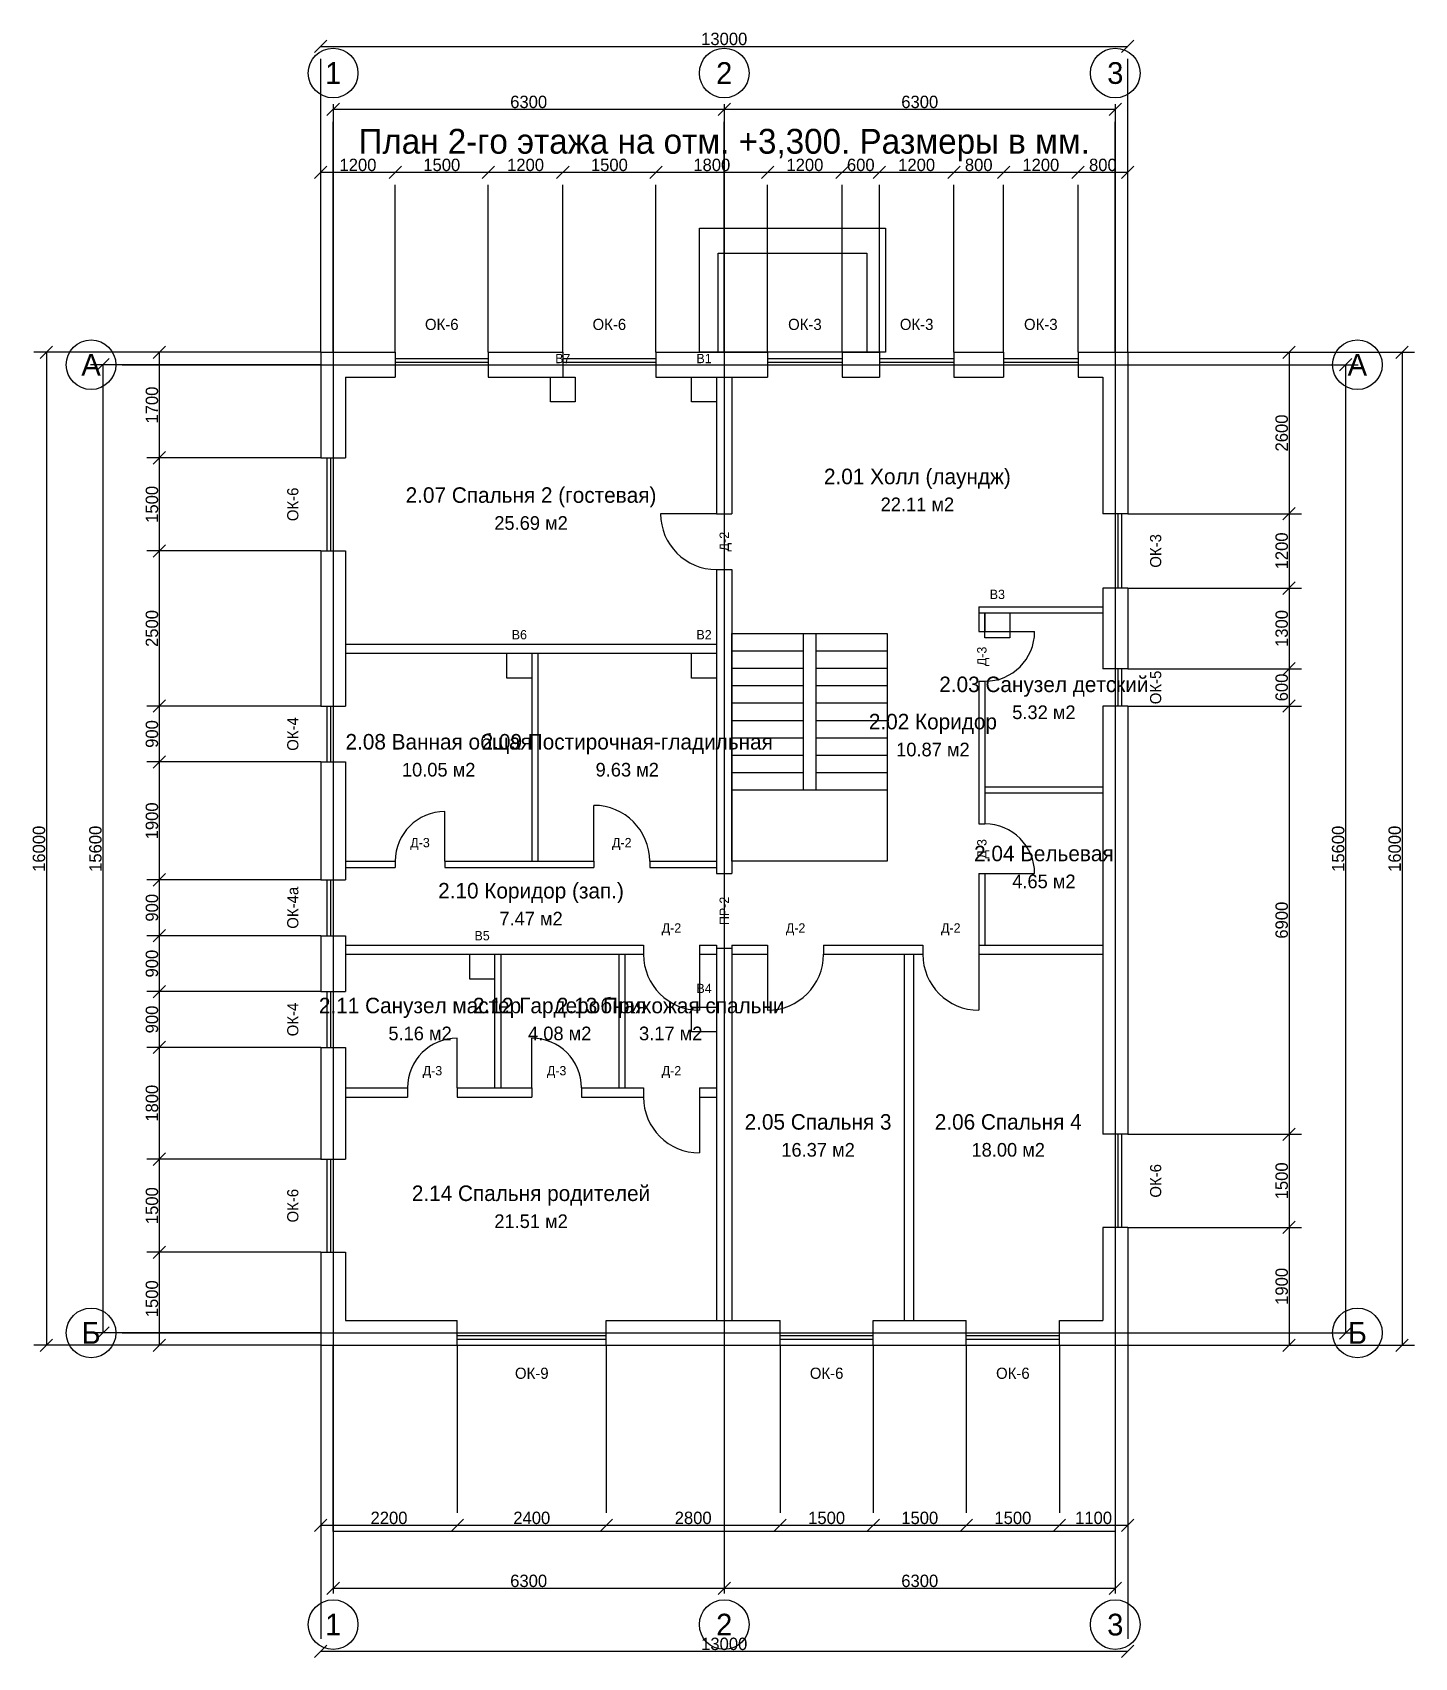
# Model space of a CAD drawing. Header units: millimetres. Extents: x -4843 to 17420, y -20830 to 5353.
import ezdxf
from ezdxf.enums import TextEntityAlignment as Align

# ---------------------------------------------------------------- set-up
doc = ezdxf.new("R2010")
doc.units = ezdxf.units.MM
for name, color, linetype in [('AXES', 1, 'CONTINUOUS'), ('DIM', 4, 'CONTINUOUS'), ('DOORS', 3, 'CONTINUOUS'), ('OPENINGS', 7, 'CONTINUOUS'), ('OUTDOOR', 8, 'CONTINUOUS'), ('STAIR', 6, 'CONTINUOUS'), ('TEXT', 7, 'CONTINUOUS'), ('VENT', 2, 'CONTINUOUS'), ('WALLS', 7, 'CONTINUOUS'), ('WALLS_INT', 8, 'CONTINUOUS'), ('WINDOWS', 5, 'CONTINUOUS')]:
    doc.layers.add(name, color=color, linetype=linetype)

msp = doc.modelspace()

# ---------------------------------------------------------------- linework, layer by layer
at = {"layer": 'AXES'}
for p, q in [((0, 4200), (0, -19800)), ((6300, 4200), (6300, -19800)), ((12600, 4200), (12600, -19800)), ((-3400, 0), (16000, 0)), ((-3400, -15600), (16000, -15600))]:
    msp.add_line(p, q, dxfattribs=at)
for centre in [(0, 4700), (6300, 4700), (12600, 4700), (-3900, 0), (16500, 0), (-3900, -15600), (16500, -15600), (0, -20300), (6300, -20300), (12600, -20300)]:
    msp.add_circle(centre, 400, dxfattribs=at)
at = {"layer": 'DIM'}
for p, q in [((-300, 5030), (-100, 5230)), ((-200, 5130), (12800, 5130)), ((12700, 5030), (12900, 5230)), ((-200, 200), (-200, 4930)), ((12800, 200), (12800, 4930)), ((-100, 4015), (100, 4215)), ((6200, 4015), (6400, 4215)), ((12500, 4015), (12700, 4215)), ((0, 4115), (12600, 4115)), ((0, 200), (0, 3915)), ((6300, 200), (6300, 3915)), ((12600, 200), (12600, 3915)), ((-300, 3000), (-100, 3200)), ((900, 3000), (1100, 3200)), ((2400, 3000), (2600, 3200)), ((3600, 3000), (3800, 3200)), ((5100, 3000), (5300, 3200)), ((6900, 3000), (7100, 3200)), ((8100, 3000), (8300, 3200)), ((8700, 3000), (8900, 3200)), ((9900, 3000), (10100, 3200)), ((10700, 3000), (10900, 3200)), ((11900, 3000), (12100, 3200)), ((12700, 3000), (12900, 3200)), ((-200, 3100), (12800, 3100)), ((-200, 200), (-200, 2900)), ((1000, 200), (1000, 2900)), ((2500, 200), (2500, 2900)), ((3700, 200), (3700, 2900)), ((5200, 200), (5200, 2900)), ((7000, 200), (7000, 2900)), ((8200, 200), (8200, 2900)), ((8800, 200), (8800, 2900)), ((10000, 200), (10000, 2900)), ((10800, 200), (10800, 2900)), ((12000, 200), (12000, 2900)), ((12800, 200), (12800, 2900)), ((-4720, 100), (-4520, 300)), ((-2900, 100), (-2700, 300)), ((15300, 100), (15500, 300)), ((17120, 100), (17320, 300)), ((-200, 200), (-4820, 200)), ((-4620, 200), (-4620, -15800)), ((-200, 0), (-3910, 0)), ((-3810, -100), (-3610, 100)), ((-3710, 0), (-3710, -15600)), ((-200, 200), (-3000, 200)), ((-2800, 200), (-2800, -15800)), ((12800, 200), (15600, 200)), ((12800, 200), (17420, 200)), ((12800, 0), (16510, 0)), ((15400, 200), (15400, -15800)), ((16210, -100), (16410, 100)), ((16310, 0), (16310, -15600)), ((17220, 200), (17220, -15800)), ((-200, -1500), (-3000, -1500)), ((-2900, -1600), (-2700, -1400)), ((15300, -2500), (15500, -2300)), ((12800, -2400), (15600, -2400)), ((-200, -3000), (-3000, -3000)), ((-2900, -3100), (-2700, -2900)), ((12800, -3600), (15600, -3600)), ((15300, -3700), (15500, -3500)), ((12800, -4900), (15600, -4900)), ((15300, -5000), (15500, -4800)), ((-2900, -5600), (-2700, -5400)), ((15300, -5600), (15500, -5400)), ((-200, -5500), (-3000, -5500)), ((12800, -5500), (15600, -5500)), ((-200, -6400), (-3000, -6400)), ((-2900, -6500), (-2700, -6300)), ((-200, -8300), (-3000, -8300)), ((-2900, -8400), (-2700, -8200)), ((-2900, -9300), (-2700, -9100)), ((-200, -9200), (-3000, -9200)), ((-200, -10100), (-3000, -10100)), ((-2900, -10200), (-2700, -10000)), ((-2900, -11100), (-2700, -10900)), ((-200, -11000), (-3000, -11000)), ((15300, -12500), (15500, -12300)), ((12800, -12400), (15600, -12400)), ((-200, -12800), (-3000, -12800)), ((-2900, -12900), (-2700, -12700)), ((15300, -14000), (15500, -13800)), ((12800, -13900), (15600, -13900)), ((-200, -14300), (-3000, -14300)), ((-2900, -14400), (-2700, -14200)), ((-4720, -15900), (-4520, -15700)), ((-200, -15600), (-3910, -15600)), ((-3810, -15700), (-3610, -15500)), ((-2900, -15900), (-2700, -15700)), ((12800, -15600), (16510, -15600)), ((15300, -15900), (15500, -15700)), ((16210, -15700), (16410, -15500)), ((17120, -15900), (17320, -15700)), ((-200, -15800), (-4820, -15800)), ((-200, -15800), (-3000, -15800)), ((-200, -15800), (-200, -18500)), ((-200, -15800), (-200, -20530)), ((0, -15800), (0, -19515)), ((2000, -15800), (2000, -18500)), ((4400, -15800), (4400, -18500)), ((6300, -15800), (6300, -19515)), ((7200, -15800), (7200, -18500)), ((8700, -15800), (8700, -18500)), ((10200, -15800), (10200, -18500)), ((11700, -15800), (11700, -18500)), ((12600, -15800), (12600, -19515)), ((12800, -15800), (12800, -18500)), ((12800, -15800), (12800, -20530)), ((12800, -15800), (15600, -15800)), ((12800, -15800), (17420, -15800)), ((-300, -18800), (-100, -18600)), ((-200, -18700), (12800, -18700)), ((1900, -18800), (2100, -18600)), ((4300, -18800), (4500, -18600)), ((7100, -18800), (7300, -18600)), ((8600, -18800), (8800, -18600)), ((10100, -18800), (10300, -18600)), ((11600, -18800), (11800, -18600)), ((12700, -18800), (12900, -18600)), ((-100, -19815), (100, -19615)), ((6200, -19815), (6400, -19615)), ((12500, -19815), (12700, -19615)), ((0, -19715), (12600, -19715)), ((-300, -20830), (-100, -20630)), ((12700, -20830), (12900, -20630)), ((-200, -20730), (12800, -20730))]:
    msp.add_line(p, q, dxfattribs=at)
at = {"layer": 'DOORS'}
for p, q in [((6175, -2400), (5275, -2400)), ((10500, -4300), (11300, -4300)), ((1800, -8000), (1800, -7200)), ((4200, -8000), (4200, -7100)), ((10500, -8200), (11300, -8200)), ((5900, -9500), (5900, -10400)), ((7000, -9500), (7000, -10400)), ((10400, -9500), (10400, -10400)), ((2000, -11650), (2000, -10850)), ((3200, -11650), (3200, -10850)), ((5900, -11800), (5900, -12700))]:
    msp.add_line(p, q, dxfattribs=at)
for centre, radius, start, end in [((6175, -2400), 900, 180, -90), ((10500, -4300), 800, -90, 0), ((1800, -8000), 800, 90, 180), ((4200, -8000), 900, 0, 90), ((10500, -8200), 800, 0, 90), ((5900, -9500), 900, 180, -90), ((7000, -9500), 900, -90, 0), ((10400, -9500), 900, 180, -90), ((2000, -11650), 800, 90, 180), ((3200, -11650), 800, 0, 90), ((5900, -11800), 900, 180, -90)]:
    msp.add_arc(centre, radius, start, end, dxfattribs=at)
at = {"layer": 'OPENINGS'}
for p, q in [((1000, 200), (1000, -200)), ((2500, 200), (2500, -200)), ((3700, 200), (3700, -200)), ((5200, 200), (5200, -200)), ((7000, 200), (7000, -200)), ((8200, 200), (8200, -200)), ((8800, 200), (8800, -200)), ((10000, 200), (10000, -200)), ((10800, 200), (10800, -200)), ((12000, 200), (12000, -200)), ((-200, -1500), (200, -1500)), ((6175, -2400), (6425, -2400)), ((12800, -2400), (12400, -2400)), ((-200, -3000), (200, -3000)), ((6175, -3300), (6425, -3300)), ((12800, -3600), (12400, -3600)), ((10400, -4300), (10500, -4300)), ((12800, -4900), (12400, -4900)), ((10400, -5100), (10500, -5100)), ((-200, -5500), (200, -5500)), ((12800, -5500), (12400, -5500)), ((-200, -6400), (200, -6400)), ((10400, -7400), (10500, -7400)), ((1000, -8000), (1000, -8100)), ((1800, -8000), (1800, -8100)), ((4200, -8000), (4200, -8100)), ((5100, -8000), (5100, -8100)), ((-200, -8300), (200, -8300)), ((6175, -8200), (6425, -8200)), ((10400, -8200), (10500, -8200)), ((-200, -9200), (200, -9200)), ((5000, -9350), (5000, -9500)), ((5900, -9350), (5900, -9500)), ((6175, -9400), (6425, -9400)), ((7000, -9350), (7000, -9500)), ((7900, -9350), (7900, -9500)), ((9500, -9350), (9500, -9500)), ((10400, -9350), (10400, -9500)), ((-200, -10100), (200, -10100)), ((-200, -11000), (200, -11000)), ((1200, -11650), (1200, -11800)), ((2000, -11650), (2000, -11800)), ((3200, -11650), (3200, -11800)), ((4000, -11650), (4000, -11800)), ((5000, -11650), (5000, -11800)), ((5900, -11650), (5900, -11800)), ((12800, -12400), (12400, -12400)), ((-200, -12800), (200, -12800)), ((12800, -13900), (12400, -13900)), ((-200, -14300), (200, -14300)), ((2000, -15800), (2000, -15400)), ((4400, -15800), (4400, -15400)), ((7200, -15800), (7200, -15400)), ((8700, -15800), (8700, -15400)), ((10200, -15800), (10200, -15400)), ((11700, -15800), (11700, -15400))]:
    msp.add_line(p, q, dxfattribs=at)
at = {"layer": 'OUTDOOR'}
for points in [[(5900, 2200), (8900, 2200), (8900, 200), (5900, 200)], [(6200, 1800), (8600, 1800), (8600, 200), (6200, 200)], [(0, -15800), (12600, -15800), (12600, -18800), (0, -18800)]]:
    msp.add_lwpolyline(points, close=True, dxfattribs=at)
at = {"layer": 'STAIR'}
for p, q in [((6425, -4330), (7575, -4330)), ((7575, -6850), (7575, -4330)), ((7775, -4330), (8925, -4330)), ((7775, -4330), (7775, -6850)), ((6425, -4610), (7575, -4610)), ((7775, -4610), (8925, -4610)), ((6425, -4890), (7575, -4890)), ((7775, -4890), (8925, -4890)), ((6425, -5170), (7575, -5170)), ((7775, -5170), (8925, -5170)), ((6425, -5450), (7575, -5450)), ((7775, -5450), (8925, -5450)), ((6425, -5730), (7575, -5730)), ((7775, -5730), (8925, -5730)), ((6425, -6010), (7575, -6010)), ((7775, -6010), (8925, -6010)), ((6425, -6290), (7575, -6290)), ((7775, -6290), (8925, -6290)), ((6425, -6570), (7575, -6570)), ((7775, -6570), (8925, -6570)), ((6425, -6850), (7575, -6850)), ((7775, -6850), (8925, -6850))]:
    msp.add_line(p, q, dxfattribs=at)
for points in [[(6425, -4330), (8925, -4330), (8925, -8000), (6425, -8000)], [(6425, -6850), (8925, -6850), (8925, -8000), (6425, -8000)]]:
    msp.add_lwpolyline(points, close=True, dxfattribs=at)
at = {"layer": 'VENT'}
for points in [[(3500, -200), (3900, -200), (3900, -600), (3500, -600)], [(5775, -200), (6175, -200), (6175, -600), (5775, -600)], [(10500, -4000), (10900, -4000), (10900, -4400), (10500, -4400)], [(2800, -4650), (3200, -4650), (3200, -5050), (2800, -5050)], [(5775, -4650), (6175, -4650), (6175, -5050), (5775, -5050)], [(2200, -9500), (2600, -9500), (2600, -9900), (2200, -9900)], [(5775, -10350), (6175, -10350), (6175, -10750), (5775, -10750)]]:
    msp.add_lwpolyline(points, close=True, dxfattribs=at)
at = {"layer": 'WALLS'}
for p, q in [((-200, 200), (1000, 200)), ((-200, 200), (-200, -1500)), ((2500, 200), (3700, 200)), ((5200, 200), (7000, 200)), ((8200, 200), (8800, 200)), ((10000, 200), (10800, 200)), ((12000, 200), (12800, 200)), ((12800, 200), (12800, -2400)), ((200, -200), (1000, -200)), ((200, -200), (200, -1500)), ((2500, -200), (3700, -200)), ((5200, -200), (7000, -200)), ((6175, -200), (6175, -2400)), ((6175, -200), (6425, -200)), ((6425, -200), (6425, -2400)), ((8200, -200), (8800, -200)), ((10000, -200), (10800, -200)), ((12000, -200), (12400, -200)), ((12400, -200), (12400, -2400)), ((-200, -3000), (-200, -5500)), ((200, -3000), (200, -5500)), ((6175, -3300), (6175, -8200)), ((6425, -3300), (6425, -8200)), ((12400, -3600), (12400, -4900)), ((12800, -3600), (12800, -4900)), ((12400, -5500), (12400, -12400)), ((12800, -5500), (12800, -12400)), ((-200, -6400), (-200, -8300)), ((200, -6400), (200, -8300)), ((-200, -9200), (-200, -10100)), ((200, -9200), (200, -10100)), ((6175, -9400), (6175, -15400)), ((6425, -9400), (6425, -15400)), ((-200, -11000), (-200, -12800)), ((200, -11000), (200, -12800)), ((12400, -13900), (12400, -15400)), ((12800, -13900), (12800, -15800)), ((-200, -14300), (-200, -15800)), ((200, -14300), (200, -15400)), ((200, -15400), (2000, -15400)), ((4400, -15400), (7200, -15400)), ((6175, -15400), (6425, -15400)), ((8700, -15400), (10200, -15400)), ((11700, -15400), (12400, -15400)), ((-200, -15800), (2000, -15800)), ((4400, -15800), (7200, -15800)), ((8700, -15800), (10200, -15800)), ((11700, -15800), (12800, -15800))]:
    msp.add_line(p, q, dxfattribs=at)
at = {"layer": 'WALLS_INT'}
for p, q in [((10400, -3900), (12400, -3900)), ((10400, -3900), (10400, -4000)), ((12400, -3900), (12400, -4000)), ((10400, -4000), (12400, -4000)), ((10400, -4000), (10400, -4300)), ((10400, -4000), (10500, -4000)), ((10500, -4000), (10500, -4300)), ((200, -4500), (6175, -4500)), ((200, -4500), (200, -4650)), ((200, -4650), (6175, -4650)), ((3200, -4650), (3200, -8000)), ((3200, -4650), (3300, -4650)), ((3300, -4650), (3300, -8000)), ((6175, -4500), (6175, -4650)), ((10400, -5100), (10400, -7400)), ((10500, -5100), (10500, -7400)), ((10500, -6800), (12400, -6800)), ((10500, -6800), (10500, -6900)), ((12400, -6800), (12400, -6900)), ((10500, -6900), (12400, -6900)), ((200, -8000), (1000, -8000)), ((200, -8000), (200, -8100)), ((200, -8100), (1000, -8100)), ((1800, -8000), (4200, -8000)), ((1800, -8100), (4200, -8100)), ((3200, -8000), (3300, -8000)), ((5100, -8000), (6175, -8000)), ((5100, -8100), (6175, -8100)), ((6175, -8000), (6175, -8100)), ((10400, -8200), (10400, -9350)), ((10500, -8200), (10500, -9350)), ((200, -9350), (5000, -9350)), ((200, -9350), (200, -9500)), ((5900, -9350), (6175, -9350)), ((6175, -9350), (6175, -9500)), ((6425, -9350), (7000, -9350)), ((6425, -9350), (6425, -9500)), ((7900, -9350), (9500, -9350)), ((10400, -9350), (10500, -9350)), ((10400, -9350), (12400, -9350)), ((12400, -9350), (12400, -9500)), ((200, -9500), (5000, -9500)), ((2600, -9500), (2600, -11650)), ((2600, -9500), (2700, -9500)), ((2700, -9500), (2700, -11650)), ((4600, -9500), (4600, -11650)), ((4600, -9500), (4700, -9500)), ((4700, -9500), (4700, -11650)), ((5900, -9500), (6175, -9500)), ((6425, -9500), (7000, -9500)), ((7900, -9500), (9500, -9500)), ((9200, -9500), (9200, -15400)), ((9200, -9500), (9350, -9500)), ((9350, -9500), (9350, -15400)), ((10400, -9500), (12400, -9500)), ((200, -11650), (1200, -11650)), ((200, -11650), (200, -11800)), ((2000, -11650), (3200, -11650)), ((2600, -11650), (2700, -11650)), ((4000, -11650), (5000, -11650)), ((4600, -11650), (4700, -11650)), ((5900, -11650), (6175, -11650)), ((6175, -11650), (6175, -11800)), ((200, -11800), (1200, -11800)), ((2000, -11800), (3200, -11800)), ((4000, -11800), (5000, -11800)), ((5900, -11800), (6175, -11800)), ((9200, -15400), (9350, -15400))]:
    msp.add_line(p, q, dxfattribs=at)
at = {"layer": 'WINDOWS'}
for p, q in [((1000, 100), (2500, 100)), ((1000, 40), (2500, 40)), ((3700, 100), (5200, 100)), ((3700, 40), (5200, 40)), ((7000, 100), (8200, 100)), ((7000, 40), (8200, 40)), ((8800, 100), (10000, 100)), ((8800, 40), (10000, 40)), ((10800, 100), (12000, 100)), ((10800, 40), (12000, 40)), ((-100, -1500), (-100, -3000)), ((-40, -1500), (-40, -3000)), ((12640, -2400), (12640, -3600)), ((12700, -2400), (12700, -3600)), ((12640, -4900), (12640, -5500)), ((12700, -4900), (12700, -5500)), ((-100, -5500), (-100, -6400)), ((-40, -5500), (-40, -6400)), ((-100, -8300), (-100, -9200)), ((-40, -8300), (-40, -9200)), ((-100, -10100), (-100, -11000)), ((-40, -10100), (-40, -11000)), ((12640, -12400), (12640, -13900)), ((12700, -12400), (12700, -13900)), ((-100, -12800), (-100, -14300)), ((-40, -12800), (-40, -14300)), ((2000, -15640), (4400, -15640)), ((2000, -15700), (4400, -15700)), ((7200, -15640), (8700, -15640)), ((7200, -15700), (8700, -15700)), ((10200, -15640), (11700, -15640)), ((10200, -15700), (11700, -15700))]:
    msp.add_line(p, q, dxfattribs=at)

# ---------------------------------------------------------------- texts
at = {"layer": 'AXES'}
for s, p in [('1', (0, 4700)), ('2', (6300, 4700)), ('3', (12600, 4700)), ('А', (-3900, 0)), ('А', (16500, 0)), ('Б', (-3900, -15600)), ('Б', (16500, -15600)), ('1', (0, -20300)), ('2', (6300, -20300)), ('3', (12600, -20300))]:
    msp.add_text(s, height=350, dxfattribs=at).set_placement(p, align=Align.MIDDLE_CENTER)
at = {"layer": 'DIM'}
for s, p in [('13000', (6300, 5250)), ('6300', (3150, 4235)), ('6300', (9450, 4235)), ('1200', (400, 3220)), ('1500', (1750, 3220)), ('1200', (3100, 3220)), ('1500', (4450, 3220)), ('1800', (6100, 3220)), ('1200', (7600, 3220)), ('600', (8500, 3220)), ('1200', (9400, 3220)), ('800', (10400, 3220)), ('1200', (11400, 3220)), ('800', (12400, 3220)), ('2200', (900, -18580)), ('2400', (3200, -18580)), ('2800', (5800, -18580)), ('1500', (7950, -18580)), ('1500', (9450, -18580)), ('1500', (10950, -18580)), ('1100', (12250, -18580)), ('6300', (3150, -19595)), ('6300', (9450, -19595)), ('13000', (6300, -20610))]:
    msp.add_text(s, height=200, dxfattribs=at).set_placement(p, align=Align.MIDDLE_CENTER)
for s, p in [('1700', (-2920, -650)), ('2600', (15280, -1100)), ('1500', (-2920, -2250)), ('1200', (15280, -3000)), ('2500', (-2920, -4250)), ('1300', (15280, -4250)), ('600', (15280, -5200)), ('900', (-2920, -5950)), ('1900', (-2920, -7350)), ('16000', (-4740, -7800)), ('15600', (-3830, -7800)), ('15600', (16190, -7800)), ('16000', (17100, -7800)), ('900', (-2920, -8750)), ('6900', (15280, -8950)), ('900', (-2920, -9650)), ('900', (-2920, -10550)), ('1800', (-2920, -11900)), ('1500', (15280, -13150)), ('1500', (-2920, -13550)), ('1900', (15280, -14850)), ('1500', (-2920, -15050))]:
    msp.add_text(s, height=200, rotation=90, dxfattribs=at).set_placement(p, align=Align.MIDDLE_CENTER)
at = {"layer": 'TEXT'}
for s, height, p in [('План 2-го этажа на отм. +3,300. Размеры в мм.', 400, (6300, 3600)), ('ОК-6', 180, (1750, 650)), ('ОК-6', 180, (4450, 650)), ('ОК-3', 180, (7600, 650)), ('ОК-3', 180, (9400, 650)), ('ОК-3', 180, (11400, 650)), ('2.01 Холл (лаундж)', 250, (9412, -1800)), ('2.07 Спальня 2 (гостевая)', 250, (3188, -2100)), ('22.11 м2', 220, (9412, -2250)), ('25.69 м2', 220, (3188, -2550)), ('2.03 Санузел детский', 250, (11450, -5150)), ('5.32 м2', 220, (11450, -5600)), ('2.02 Коридор', 250, (9662, -5750)), ('2.08 Ванная общая', 250, (1700, -6075)), ('2.09 Постирочная-гладильная', 250, (4738, -6075)), ('10.87 м2', 220, (9662, -6200)), ('10.05 м2', 220, (1700, -6525)), ('9.63 м2', 220, (4738, -6525)), ('Д-3', 150, (1400, -7700)), ('Д-2', 150, (4650, -7700)), ('2.04 Бельевая', 250, (11450, -7875)), ('2.10 Коридор (зап.)', 250, (3188, -8475)), ('4.65 м2', 220, (11450, -8325)), ('7.47 м2', 220, (3188, -8925)), ('Д-2', 150, (5450, -9075)), ('Д-2', 150, (7450, -9075)), ('Д-2', 150, (9950, -9075)), ('2.11 Санузел мастер', 250, (1400, -10325)), ('2.12 Гардеробная', 250, (3650, -10325)), ('2.13 Прихожая спальни', 250, (5438, -10325)), ('5.16 м2', 220, (1400, -10775)), ('4.08 м2', 220, (3650, -10775)), ('3.17 м2', 220, (5438, -10775)), ('Д-3', 150, (1600, -11375)), ('Д-3', 150, (3600, -11375)), ('Д-2', 150, (5450, -11375)), ('2.05 Спальня 3', 250, (7812, -12200)), ('2.06 Спальня 4', 250, (10875, -12200)), ('16.37 м2', 220, (7812, -12650)), ('18.00 м2', 220, (10875, -12650)), ('2.14 Спальня родителей', 250, (3188, -13350)), ('21.51 м2', 220, (3188, -13800)), ('ОК-9', 180, (3200, -16250)), ('ОК-6', 180, (7950, -16250)), ('ОК-6', 180, (10950, -16250))]:
    msp.add_text(s, height=height, dxfattribs=at).set_placement(p, align=Align.MIDDLE_CENTER)
for s, height, p in [('ОК-6', 180, (-650, -2250)), ('Д-2', 150, (6300, -2850)), ('ОК-3', 180, (13250, -3000)), ('Д-3', 150, (10450, -4700)), ('ОК-5', 180, (13250, -5200)), ('ОК-4', 180, (-650, -5950)), ('Д-3', 150, (10450, -7800)), ('ОК-4а', 180, (-650, -8750)), ('ПР-2', 150, (6300, -8800)), ('ОК-4', 180, (-650, -10550)), ('ОК-6', 180, (13250, -13150)), ('ОК-6', 180, (-650, -13550))]:
    msp.add_text(s, height=height, rotation=90, dxfattribs=at).set_placement(p, align=Align.MIDDLE_CENTER)
at = {"layer": 'VENT'}
for s, p in [('В7', (3700, 100)), ('В1', (5975, 100)), ('В3', (10700, -3700)), ('В6', (3000, -4350)), ('В2', (5975, -4350)), ('В5', (2400, -9200)), ('В4', (5975, -10050))]:
    msp.add_text(s, height=150, dxfattribs=at).set_placement(p, align=Align.MIDDLE_CENTER)

doc.saveas('drawing.dxf')
